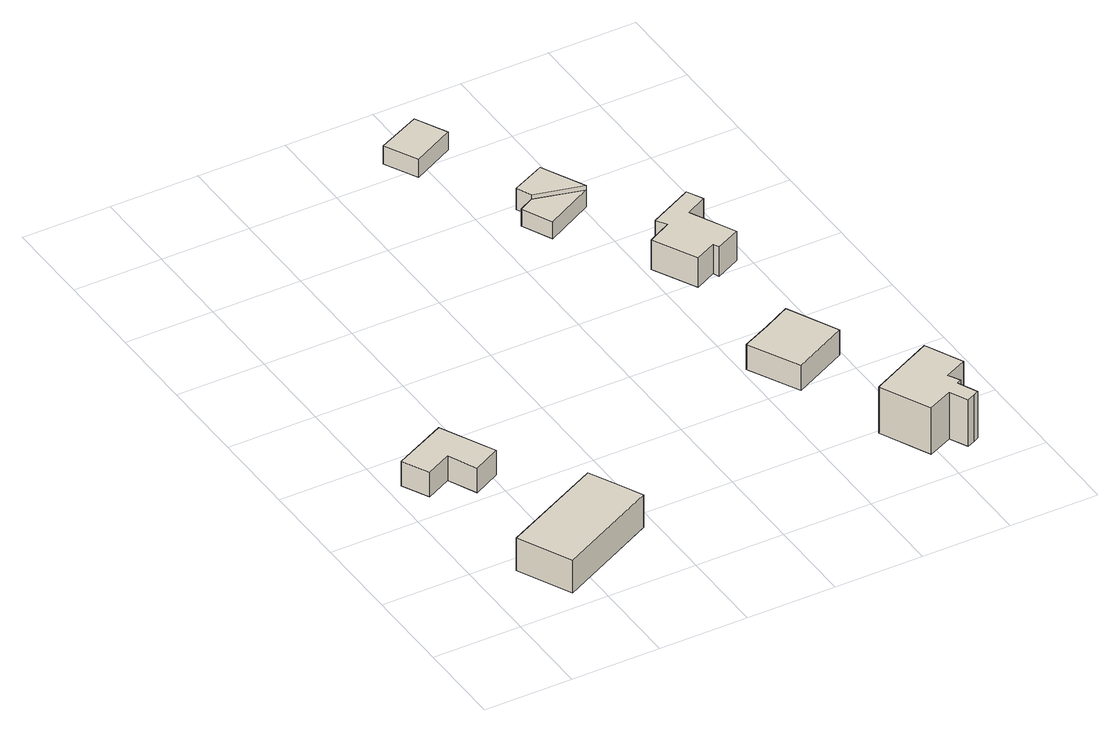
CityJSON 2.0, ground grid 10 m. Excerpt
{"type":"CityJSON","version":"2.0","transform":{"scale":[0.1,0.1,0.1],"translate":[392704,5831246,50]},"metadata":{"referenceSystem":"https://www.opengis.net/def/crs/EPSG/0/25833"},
"CityObjects":{
"building1":{"type":"Building","attributes":{"Gemeindeschluessel":"11000003","BezugspunktDach":"2200","function":"31001_1312","measuredHeight":3,"storeysAboveGround":1},"address":[{"country":"Germany","locality":"Berlin","thoroughfareNumber":"35","thoroughfareName":"Ideallee"}],"geometry":[{"type":"Solid","lod":"1","boundaries":[[[[0,1,2,3,4,5]],[[6,7,8,9,10,11]],[[6,11,5,4]],[[7,6,4,3]],[[8,7,3,2]],[[9,8,2,1]],[[10,9,1,0]],[[11,10,0,5]]]]}]},
"building2":{"type":"Building","attributes":{"Gemeindeschluessel":"11000003","BezugspunktDach":"2200","function":"31001_1010","measuredHeight":4.72,"storeysAboveGround":1},"address":[{"country":"Germany","locality":"Berlin","thoroughfareNumber":"33","thoroughfareName":"Ideallee"}],"geometry":[{"type":"Solid","lod":"1","boundaries":[[[[12,13,14,15,16]],[[17,18,19,20,21]],[[17,21,16,15]],[[18,17,15,14]],[[19,18,14,13]],[[20,19,13,12]],[[21,20,12,16]]]]}]},
"building3":{"type":"Building","attributes":{"Gemeindeschluessel":"11000003","BezugspunktDach":"2200","function":"31001_1312","measuredHeight":2.28,"storeysAboveGround":1},"address":[{"country":"Germany","locality":"Berlin","thoroughfareNumber":"38","thoroughfareName":"Ideallee"}],"geometry":[{"type":"Solid","lod":"1","boundaries":[[[[22,23,24,25]],[[26,27,28,29]],[[26,29,25,24]],[[27,26,24,23]],[[28,27,23,22]],[[29,28,22,25]]]]}]},
"building4":{"type":"Building","attributes":{"Gemeindeschluessel":"11000003","BezugspunktDach":"2200","function":"31001_1312","measuredHeight":3.84,"storeysAboveGround":1},"address":[{"country":"Germany","locality":"Berlin","thoroughfareNumber":"32","thoroughfareName":"Ideallee"}],"geometry":[{"type":"Solid","lod":"1","boundaries":[[[[30,31,32,33,34]],[[35,36,37,38,39]],[[35,39,34,33]],[[36,35,33,32]],[[37,36,32,31]],[[38,37,31,30]],[[39,38,30,34]]]]}]},
"building5":{"type":"Building","attributes":{"Gemeindeschluessel":"11000003","BezugspunktDach":"2200","function":"31001_1010","measuredHeight":6.88,"storeysAboveGround":1},"address":[{"country":"Germany","locality":"Berlin","thoroughfareNumber":"28","thoroughfareName":"Ideallee"}],"geometry":[{"type":"Solid","lod":"1","boundaries":[[[[40,41,42,43,44,45,46,47,48,49,50,51]],[[52,53,54,55,56,57,58,59,60,61,62,63]],[[52,63,51,50]],[[53,52,50,49]],[[54,53,49,48]],[[55,54,48,47]],[[56,55,47,46]],[[57,56,46,45]],[[58,57,45,44]],[[59,58,44,43]],[[60,59,43,42]],[[61,60,42,41]],[[62,61,41,40]],[[63,62,40,51]]]]}]},
"building6":{"type":"Building","attributes":{"Gemeindeschluessel":"11000003","function":"31001_1312"},"address":[{"country":"Germany","locality":"Berlin","thoroughfareNumber":"36","thoroughfareName":"Ideallee"}],"children":["building6-1","building6-2"]},
"building6-1":{"type":"BuildingPart","attributes":{"BezugspunktDach":"2200","measuredHeight":2.58,"storeysAboveGround":1},"parents":["building6"],"geometry":[{"type":"Solid","lod":"1","boundaries":[[[[64,65,66,67]],[[68,69,70,71]],[[68,71,67,66]],[[69,68,66,65]],[[70,72,73,69,65,64]],[[71,70,64,67]],[[69,73,72,70]]]]}]},
"building6-2":{"type":"BuildingPart","attributes":{"BezugspunktDach":"2200","measuredHeight":2.13,"storeysAboveGround":1},"parents":["building6"],"geometry":[{"type":"Solid","lod":"1","boundaries":[[[[74,73,72,75]],[[70,69,76,77]],[[70,77,75,72]],[[76,69,73,74]],[[77,76,74,75]],[[69,70,72,73]]]]}]},
"building7":{"type":"Building","attributes":{"Gemeindeschluessel":"11000003","BezugspunktDach":"2200","function":"31001_1312","measuredHeight":3.54,"storeysAboveGround":1},"address":[{"country":"Germany","locality":"Berlin","thoroughfareNumber":"34","thoroughfareName":"Ideallee"}],"geometry":[{"type":"Solid","lod":"1","boundaries":[[[[78,79,80,81,82,83,84,85,86,87]],[[88,89,90,91,92,93,94,95,96,97]],[[88,97,87,86]],[[89,88,86,85]],[[90,89,85,84]],[[91,90,84,83]],[[92,91,83,82]],[[93,92,82,81]],[[94,93,81,80]],[[95,94,80,79]],[[96,95,79,78]],[[97,96,78,87]]]]}]}
},
"vertices":[
[24,218,43],[53,232,43],[68,200,43],[99,216,43],[69,277,43],[9,248,43],[69,277,13],[99,216,13],[68,200,13],[53,232,13],[24,218,13],[9,248,13],
[64,8,55],[179,66,55],[165,95,55],[150,125,55],[35,68,55],[150,125,15],[165,95,15],[179,66,15],[64,8,15],[35,68,15],
[282,680,32],[330,704,32],[312,740,32],[263,717,32],[312,740,10],[330,704,10],[282,680,10],[263,717,10],
[428,184,44],[490,215,44],[462,272,44],[431,256,44],[399,241,44],[431,256,13],[462,272,13],[490,215,13],[428,184,13],[399,241,13],
[487,31,68],[515,44,68],[525,24,68],[534,28,68],[540,31,68],[530,53,68],[535,56,68],[528,69,68],[553,81,68],[533,123,68],[496,105,68],[460,87,68],[496,105,11],[533,123,11],[553,81,11],[528,69,11],[535,56,11],[530,53,11],[540,31,11],[534,28,11],[525,24,11],[515,44,11],[487,31,11],[460,87,11],
[346,569,36],[400,555,36],[376,604,36],[338,586,36],[376,604,10],[400,555,10],[346,569,10],[338,586,10],[346,569,31],[400,555,31],
[345,526,31],[329,560,31],[345,526,10],[329,560,10],
[433,393,39],[457,405,39],[460,398,39],[488,412,39],[463,462,39],[487,475,39],[478,493,39],[428,468,39],[435,456,39],[408,442,39],[435,456,3],[428,468,3],[478,493,3],[487,475,3],[463,462,3],[488,412,3],[460,398,3],[457,405,3],[433,393,3],[408,442,3]
]}
